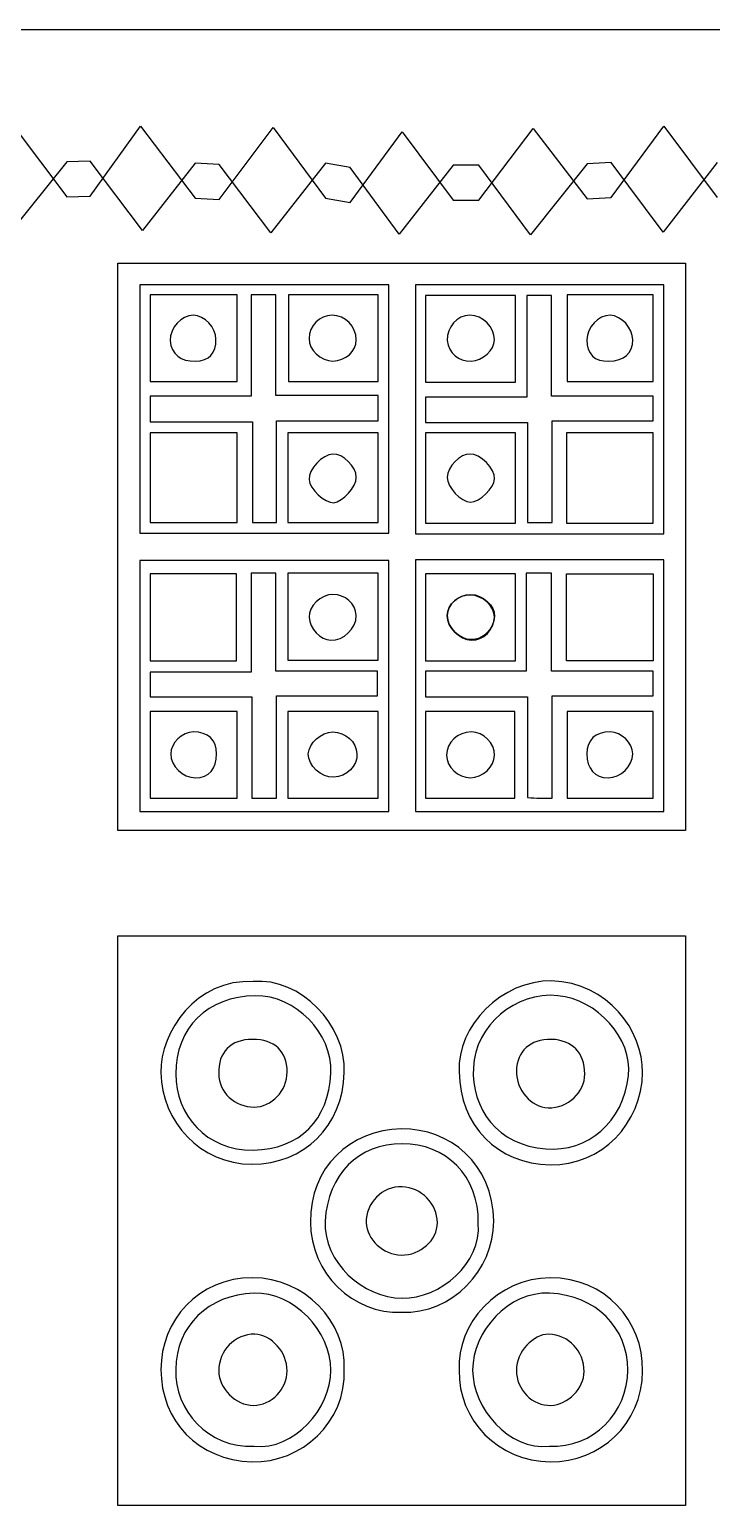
# Model space of a CAD drawing. Extents: x 10 to 233, y 268 to 515.
# Drawn here: x 162.6 to 191.7, y 452.5 to 515.4 of the extents above; entities that cross this region are included whole.
import ezdxf

# ---------------------------------------------------------------- set-up
doc = ezdxf.new("R2010")
doc.units = 0
doc.layers.add('Lid', color=7, linetype='CONTINUOUS')

msp = doc.modelspace()

# ---------------------------------------------------------------- linework, layer by layer
at = {"layer": 'Lid', "color": 1}
msp.add_lwpolyline([(126.490801, 515.358032), (230.490788, 515.358032), (230.490788, 512.360914)], dxfattribs=at)
at = {"layer": 'Lid', "color": 7}
for points in [[(161.99311, 511.21097), (164.231602, 508.239347), (165.222138, 508.269333), (167.366022, 511.240992), (169.694559, 508.179269), (170.715114, 508.119296), (173.009083, 511.180984), (175.247567, 508.179269), (176.298132, 507.999176), (178.502055, 511.000891), (180.680507, 508.089204), (181.761094, 508.089204), (184.085077, 511.150927), (186.383594, 508.149247), (187.404148, 508.209325), (189.638085, 511.240992), (191.906584, 508.209325)], [(191.906665, 509.699106), (189.608145, 506.738418), (187.404222, 509.699106), (186.383671, 509.639063), (183.96509, 506.618333), (181.761168, 509.57902), (180.680585, 509.57902), (178.382065, 506.648354), (176.298214, 509.488921), (175.247641, 509.669049), (172.919111, 506.708362), (170.715188, 509.609042), (169.694637, 509.669049), (167.456146, 506.798426), (165.222216, 509.759113), (164.231676, 509.729127), (161.813091, 506.708397)]]:
    msp.add_lwpolyline(points, dxfattribs=at)
for points in [[(171.478317, 504.067079)], [(173.669504, 504.067079)], [(177.931811, 504.487308)], [(185.525924, 504.067079)], [(169.707355, 501.245492)], [(175.560531, 501.245492)], [(181.443714, 501.245492)], [(187.296882, 501.245492)], [(179.492659, 500.345027)], [(183.814998, 499.714719)], [(173.159229, 498.694168)], [(171.478317, 498.183875)], [(183.334737, 498.183875)], [(176.551067, 496.29288)], [(180.423163, 496.29288)], [(173.63949, 494.371864)], [(189.187905, 494.341772)], [(189.638152, 493.891593)], [(177.931811, 492.750956)], [(179.072433, 492.780978)], [(172.078646, 492.210677)], [(177.481571, 492.210677)], [(175.560531, 491.310177)], [(180.423163, 490.409676), (180.423163, 490.409676)], [(171.448299, 488.488625)], [(179.492659, 488.488625)], [(185.495906, 488.488625)], [(177.481571, 486.327473)], [(179.492659, 486.327473)], [(185.525924, 486.327473)], [(175.560531, 485.456994)], [(181.443714, 485.456994)], [(186.366378, 484.526507)], [(169.707355, 483.505956)], [(171.478317, 482.635442)], [(184.895584, 482.635512)], [(190.568653, 481.25474)], [(172.168692, 474.831221)], [(172.258742, 474.230899)], [(172.138674, 472.369926)], [(180.933438, 470.989154)], [(183.364754, 471.019175)], [(184.625438, 467.717422)], [(181.743875, 464.535684)], [(178.472108, 463.184934)], [(178.472108, 460.75366)], [(170.697891, 458.262237)], [(176.040792, 458.32228)], [(180.933438, 458.292329)], [(183.364754, 458.292329)], [(172.19871, 455.050513)], [(184.775516, 455.050513)], [(166.405566, 452.529211)]]:
    msp.add_lwpolyline(points, close=True, dxfattribs=at)
for points in [[(166.405566, 481.25474), (166.405566, 489.329118), (166.405566, 497.343452), (166.405566, 505.41783)], [(166.405566, 505.41783), (174.479944, 505.41783), (182.494282, 505.41783), (190.568653, 505.41783)], [(190.568653, 505.41783), (190.568653, 497.343452), (190.568653, 489.329118), (190.568653, 481.25474)], [(177.931811, 504.487308), (174.35988, 504.487308), (170.847973, 504.487308), (167.336071, 504.487308)], [(167.336071, 504.487308), (167.336071, 500.945384), (167.336071, 497.433517), (167.336071, 493.921579)], [(171.478317, 504.067079), (170.217634, 504.067079), (169.016979, 504.067079), (167.786317, 504.067079)], [(167.786317, 504.067079), (167.786317, 502.806357), (167.786317, 501.605749), (167.786317, 500.375119)], [(171.478317, 500.375119), (171.478317, 501.605749), (171.478317, 502.776407), (171.478317, 504.067079)], [(173.129211, 504.067079), (172.769018, 504.067079), (172.438839, 504.067079), (172.078646, 504.067079)], [(172.078646, 504.067079), (172.078646, 502.6263), (172.078646, 501.215541), (172.078646, 499.74474)], [(173.129211, 499.774762), (173.129211, 501.275584), (173.129211, 502.656321), (173.129211, 504.067079)], [(173.669504, 504.067079), (173.669504, 502.776407), (173.669504, 501.575727), (173.669504, 500.375119)], [(177.481571, 504.067079), (176.160852, 504.067079), (174.930184, 504.067079), (173.669504, 504.067079)], [(177.481571, 500.375119), (177.481571, 501.63577), (177.481571, 502.866435), (177.481571, 504.067079)], [(177.931811, 493.921579), (177.931811, 497.463467), (177.931811, 500.945384), (177.931811, 504.487308)], [(189.638152, 504.487308), (186.066217, 504.487308), (182.584329, 504.487308), (179.072433, 504.487308)], [(179.072433, 504.487308), (179.072433, 500.915363), (179.072433, 497.433517), (179.072433, 493.891593)], [(183.334737, 504.037058), (182.044039, 504.037058), (180.783356, 504.037058), (179.492659, 504.037058)], [(179.492659, 504.037058), (179.492659, 502.806357), (179.492659, 501.605749), (179.492659, 500.345027)], [(183.334737, 500.345027), (183.334737, 501.605749), (183.334737, 502.806357), (183.334737, 504.037058)], [(184.865563, 504.037058), (184.475359, 504.037058), (184.175191, 504.037058), (183.814998, 504.037058)], [(183.814998, 504.037058), (183.814998, 502.596278), (183.814998, 501.215541), (183.814998, 499.714719)], [(184.865563, 499.74474), (184.865563, 501.215541), (184.865563, 502.656321), (184.865563, 504.037058)], [(185.525924, 504.067079), (185.525924, 502.776407), (185.525924, 501.575727), (185.525924, 500.375119)], [(189.187905, 504.067079), (187.927226, 504.067079), (186.756593, 504.067079), (185.525924, 504.067079)], [(189.187905, 500.375119), (189.187905, 501.63577), (189.187905, 502.836414), (189.187905, 504.067079)], [(189.638152, 493.891593), (189.638152, 497.463467), (189.638152, 500.975405), (189.638152, 504.487308)], [(169.617305, 503.196635), (169.107033, 503.196635), (168.626775, 502.656321), (168.626775, 502.116007)], [(170.577827, 502.176049), (170.577827, 502.686307), (170.097566, 503.166543), (169.617305, 503.196635)], [(175.530513, 503.196635), (174.990219, 503.196635), (174.539976, 502.74635), (174.539976, 502.206035)], [(176.551067, 502.146028), (176.551067, 502.716364), (176.070806, 503.196635), (175.530513, 503.196635)], [(181.383681, 503.196635), (180.843392, 503.196635), (180.393145, 502.686307), (180.423163, 502.116007)], [(182.434254, 502.146028), (182.434254, 502.686307), (181.953993, 503.196635), (181.383681, 503.196635)], [(187.356918, 503.196635), (186.846639, 503.196635), (186.366378, 502.686307), (186.366378, 502.146028)], [(188.317437, 502.146028), (188.317437, 502.656321), (187.837179, 503.166543), (187.356918, 503.196635)], [(168.626775, 502.116007), (168.6868, 501.545706), (169.077015, 501.215541), (169.707355, 501.245492)], [(169.707355, 501.245492), (170.277666, 501.245492), (170.607841, 501.575727), (170.577827, 502.176049)], [(174.539976, 502.206035), (174.509955, 501.725799), (175.050252, 501.245492), (175.560531, 501.245492)], [(175.560531, 501.245492), (176.10082, 501.245492), (176.551067, 501.665756), (176.551067, 502.146028)], [(180.423163, 502.116007), (180.483192, 501.575727), (180.90342, 501.215541), (181.443714, 501.245492)], [(181.443714, 501.245492), (181.923971, 501.245492), (182.434254, 501.725799), (182.434254, 502.146028)], [(186.366378, 502.146028), (186.366378, 501.545706), (186.696557, 501.215541), (187.296882, 501.245492)], [(187.296882, 501.245492), (187.95724, 501.245492), (188.317437, 501.575727), (188.317437, 502.146028)], [(167.786317, 500.375119), (169.047001, 500.375119), (170.247648, 500.375119), (171.478317, 500.375119)], [(173.669504, 500.375119), (174.990219, 500.375119), (176.220885, 500.375119), (177.481571, 500.375119)], [(179.492659, 500.345027), (180.783356, 500.345027), (182.044039, 500.345027), (183.334737, 500.345027)], [(185.525924, 500.375119), (186.786604, 500.375119), (187.987254, 500.375119), (189.187905, 500.375119)], [(172.078646, 499.74474), (170.607841, 499.74474), (169.227097, 499.74474), (167.786317, 499.74474)], [(167.786317, 499.74474), (167.786317, 499.384519), (167.786317, 499.054354), (167.786317, 498.664147)], [(177.481571, 499.774762), (176.040792, 499.774762), (174.600012, 499.774762), (173.129211, 499.774762)], [(177.481571, 498.694168), (177.481571, 499.084376), (177.481571, 499.384519), (177.481571, 499.774762)], [(183.814998, 499.714719), (182.314186, 499.714719), (180.933438, 499.714719), (179.492659, 499.714719)], [(179.492659, 499.714719), (179.492659, 499.354533), (179.492659, 499.054354), (179.492659, 498.634161)], [(189.187905, 499.74474), (187.747126, 499.74474), (186.336364, 499.74474), (184.865563, 499.74474)], [(189.187905, 498.694168), (189.187905, 499.084376), (189.187905, 499.384519), (189.187905, 499.74474)], [(167.786317, 498.664147), (169.227097, 498.664147), (170.637862, 498.664147), (172.138674, 498.664147)], [(172.138674, 498.664147), (172.138674, 497.163324), (172.138674, 495.782587), (172.138674, 494.371864)], [(173.159229, 498.694168), (174.660041, 498.694168), (176.040792, 498.694168), (177.481571, 498.694168)], [(173.159229, 494.371864), (173.159229, 495.812609), (173.159229, 497.193381), (173.159229, 498.694168)], [(179.492659, 498.634161), (180.933438, 498.634161), (182.374218, 498.634161), (183.845012, 498.634161)], [(183.845012, 498.634161), (183.845012, 497.133303), (183.845012, 495.752601), (183.845012, 494.371864)], [(184.895584, 494.371864), (184.895584, 495.812609), (184.895584, 497.223332), (184.895584, 498.694168)], [(184.895584, 498.694168), (186.366378, 498.694168), (187.777144, 498.694168), (189.187905, 498.694168)], [(171.478317, 498.183875), (170.187616, 498.183875), (168.986968, 498.183875), (167.786317, 498.183875)], [(167.786317, 498.183875), (167.786317, 496.863181), (167.786317, 495.602494), (167.786317, 494.371864)], [(171.478317, 494.371864), (171.478317, 495.662537), (171.478317, 496.923188), (171.478317, 498.183875)], [(177.481571, 498.183875), (176.160852, 498.183875), (174.930184, 498.183875), (173.63949, 498.183875)], [(173.63949, 498.183875), (173.63949, 496.893202), (173.63949, 495.662537), (173.63949, 494.371864)], [(177.481571, 494.371864), (177.481571, 495.692558), (177.481571, 496.923188), (177.481571, 498.183875)], [(183.334737, 498.183875), (182.044039, 498.183875), (180.783356, 498.183875), (179.492659, 498.183875)], [(179.492659, 498.183875), (179.492659, 496.893202), (179.492659, 495.632516), (179.492659, 494.341772)], [(183.334737, 494.341772), (183.334737, 495.662537), (183.334737, 496.893202), (183.334737, 498.183875)], [(189.187905, 498.183875), (187.927226, 498.183875), (186.726571, 498.183875), (185.495906, 498.183875)], [(185.495906, 498.183875), (185.495906, 496.893202), (185.495906, 495.632516), (185.495906, 494.341772)], [(189.187905, 494.341772), (189.187905, 495.662537), (189.187905, 496.923188), (189.187905, 498.183875)], [(175.560531, 497.283374), (175.110287, 497.283374), (174.509958, 496.623045), (174.539976, 496.202816)], [(176.551067, 496.29288), (176.551067, 496.743095), (175.980756, 497.313396), (175.560531, 497.283374)], [(181.383681, 497.283374), (180.99347, 497.313361), (180.423163, 496.743095), (180.423163, 496.29288)], [(182.434254, 496.232838), (182.464275, 496.653066), (181.833925, 497.313396), (181.383681, 497.283374)], [(174.539976, 496.202816), (174.569998, 495.782587), (175.200334, 495.212287), (175.590545, 495.212287)], [(175.590545, 495.212287), (175.980756, 495.272329), (176.551067, 495.872651), (176.551067, 496.29288)], [(180.423163, 496.29288), (180.423163, 495.872651), (180.99347, 495.242273), (181.413696, 495.242273)], [(181.413696, 495.242273), (181.80391, 495.242273), (182.434254, 495.84263), (182.434254, 496.232838)], [(167.336071, 493.921579), (170.908009, 493.921579), (174.389897, 493.921579), (177.931811, 493.921579)], [(167.786317, 494.371864), (169.047001, 494.371864), (170.277666, 494.371864), (171.478317, 494.371864)], [(172.138674, 494.371864), (172.528885, 494.371864), (172.829053, 494.371864), (173.159229, 494.371864)], [(173.63949, 494.371864), (174.960205, 494.371864), (176.220885, 494.371864), (177.481571, 494.371864)], [(179.072433, 493.891593), (182.614347, 493.891593), (186.096232, 493.891593), (189.638152, 493.891593)], [(179.492659, 494.341772), (180.783356, 494.341772), (182.044039, 494.341772), (183.334737, 494.341772)], [(183.845012, 494.371864), (184.205212, 494.371864), (184.535384, 494.371864), (184.895584, 494.371864)], [(185.495906, 494.341772), (186.756593, 494.341772), (187.927226, 494.341772), (189.187905, 494.341772)], [(177.931811, 492.750956), (174.35988, 492.750956), (170.847973, 492.750956), (167.336071, 492.750956)], [(167.336071, 492.750956), (167.336071, 489.148989), (167.336071, 485.607065), (167.336071, 482.065176)], [(177.931811, 482.065176), (177.931811, 485.637087), (177.931811, 489.179011), (177.931811, 492.750956)], [(179.072433, 492.780978), (179.072433, 489.148989), (179.072433, 485.607065), (179.072433, 482.065176)], [(189.638152, 492.780978), (186.096232, 492.780978), (182.614347, 492.780978), (179.072433, 492.780978)], [(189.638152, 482.065176), (189.638152, 485.667108), (189.638152, 489.209032), (189.638152, 492.780978)], [(171.448299, 492.18062), (170.187616, 492.18062), (168.986968, 492.18062), (167.786317, 492.18062)], [(167.786317, 492.18062), (167.786317, 490.919934), (167.786317, 489.719255), (167.786317, 488.488625)], [(171.448299, 488.488625), (171.448299, 489.779333), (171.448299, 490.979977), (171.448299, 492.18062)], [(172.078646, 492.210677), (172.078646, 490.799883), (172.078646, 489.449168), (172.078646, 488.008388)], [(173.129211, 492.210677), (172.769018, 492.210677), (172.468857, 492.210677), (172.078646, 492.210677)], [(173.129211, 488.038374), (173.129211, 489.479154), (173.129211, 490.859926), (173.129211, 492.210677)], [(177.481571, 492.210677), (176.19087, 492.210677), (174.930184, 492.210677), (173.63949, 492.210677)], [(173.63949, 492.210677), (173.63949, 490.94999), (173.63949, 489.749347), (173.63949, 488.518646)], [(177.481571, 488.518646), (177.481571, 489.749347), (177.481571, 490.94999), (177.481571, 492.210677)], [(183.334737, 492.18062), (182.044039, 492.18062), (180.783356, 492.18062), (179.492659, 492.18062)], [(179.492659, 492.18062), (179.492659, 490.94999), (179.492659, 489.749347), (179.492659, 488.488625)], [(183.334737, 488.488625), (183.334737, 489.749347), (183.334737, 490.94999), (183.334737, 492.18062)], [(184.865563, 492.210677), (184.475359, 492.210677), (184.175191, 492.210677), (183.784983, 492.210677)], [(183.784983, 492.210677), (183.784983, 490.799883), (183.784983, 489.449168), (183.784983, 488.038374)], [(184.865563, 488.038374), (184.865563, 489.479154), (184.865563, 490.859926), (184.865563, 492.210677)], [(185.495906, 488.488625), (185.495906, 489.749347), (185.495906, 490.94999), (185.495906, 492.18062)], [(185.495906, 492.18062), (186.726571, 492.18062), (187.95724, 492.18062), (189.187905, 492.18062)], [(189.187905, 492.18062), (189.187905, 490.919934), (189.187905, 489.719255), (189.187905, 488.488625)], [(175.560531, 491.310177), (175.050252, 491.310177), (174.509958, 490.799883), (174.539976, 490.349668)], [(176.551067, 490.409676), (176.521046, 490.919934), (176.070806, 491.310177), (175.560531, 491.310177)], [(180.423163, 490.409676), (180.423163, 490.889948), (180.90342, 491.310177), (181.413696, 491.310177)], [(181.413696, 491.28012), (180.90342, 491.310106), (180.423163, 490.889948), (180.423163, 490.409676)], [(181.413696, 491.310177), (181.923971, 491.310177), (182.464264, 490.829905), (182.434254, 490.379655)], [(182.434254, 490.349668), (182.434254, 490.799883), (181.923971, 491.28012), (181.413696, 491.28012)], [(174.539976, 490.349668), (174.569998, 489.839375), (175.020237, 489.389125), (175.47048, 489.359104)], [(175.47048, 489.359104), (176.01077, 489.329118), (176.551067, 489.869362), (176.551067, 490.409676)], [(181.443714, 489.389125), (180.933438, 489.389125), (180.423163, 489.899418), (180.423163, 490.409676)], [(180.423163, 490.409676), (180.423163, 489.899418), (180.933438, 489.389125), (181.443714, 489.359104)], [(182.434254, 490.379655), (182.404232, 489.839375), (181.923971, 489.359104), (181.443714, 489.389125)], [(181.443714, 489.359104), (181.953993, 489.329118), (182.434254, 489.839375), (182.434254, 490.349668)], [(167.786317, 488.488625), (169.047001, 488.488625), (170.217634, 488.488625), (171.448299, 488.488625)], [(173.63949, 488.518646), (174.930184, 488.518646), (176.19087, 488.518646), (177.481571, 488.518646)], [(179.492659, 488.488625), (180.783356, 488.488625), (182.044039, 488.488625), (183.334737, 488.488625)], [(189.187905, 488.488625), (187.95724, 488.488625), (186.756593, 488.488625), (185.495906, 488.488625)], [(172.078646, 488.008388), (170.577827, 488.008388), (169.197079, 488.008388), (167.786317, 488.008388)], [(167.786317, 488.008388), (167.786317, 487.648202), (167.786317, 487.317967), (167.786317, 486.957816)], [(177.45155, 488.038374), (176.01077, 488.038374), (174.600012, 488.038374), (173.129211, 488.038374)], [(177.45155, 486.987802), (177.45155, 487.378045), (177.45155, 487.678188), (177.45155, 488.038374)], [(183.784983, 488.038374), (182.314186, 488.038374), (180.933438, 488.038374), (179.492659, 488.038374)], [(179.492659, 488.038374), (179.492659, 487.678188), (179.492659, 487.378045), (179.492659, 486.957816)], [(189.187905, 488.038374), (187.747126, 488.038374), (186.336364, 488.038374), (184.865563, 488.038374)], [(189.187905, 486.987802), (189.187905, 487.378045), (189.187905, 487.678188), (189.187905, 488.038374)], [(167.786317, 486.957816), (169.227097, 486.957816), (170.607841, 486.957816), (172.10866, 486.957816)], [(172.10866, 486.957816), (172.10866, 485.456994), (172.10866, 484.046271), (172.10866, 482.635442)], [(173.159229, 482.635442), (173.159229, 484.076257), (173.159229, 485.48705), (173.159229, 486.987802)], [(173.159229, 486.987802), (174.660041, 486.987802), (176.040792, 486.987802), (177.45155, 486.987802)], [(179.492659, 486.957816), (180.933438, 486.957816), (182.3442, 486.957816), (183.845012, 486.957816)], [(183.845012, 486.957816), (183.845012, 485.456994), (183.845012, 484.076257), (183.845012, 482.665498)], [(184.895584, 482.635442), (184.895584, 484.106243), (184.895584, 485.517001), (184.895584, 486.987802)], [(184.895584, 486.987802), (186.366378, 486.987802), (187.777144, 486.987802), (189.187905, 486.987802)], [(171.478317, 486.327473), (170.247648, 486.327473), (169.016979, 486.327473), (167.786317, 486.327473)], [(167.786317, 486.327473), (167.786317, 485.066786), (167.786317, 483.866107), (167.786317, 482.635442)], [(171.478317, 482.635442), (171.478317, 483.896164), (171.478317, 485.096808), (171.478317, 486.327473)], [(177.481571, 486.327473), (176.19087, 486.327473), (174.930184, 486.327473), (173.63949, 486.327473)], [(173.63949, 486.327473), (173.63949, 485.066786), (173.63949, 483.866107), (173.63949, 482.635442)], [(177.481571, 482.635442), (177.481571, 483.866107), (177.481571, 485.096808), (177.481571, 486.327473)], [(179.492659, 486.327473), (179.492659, 485.066786), (179.492659, 483.866107), (179.492659, 482.635442)], [(183.304722, 486.327473), (182.044039, 486.327473), (180.81337, 486.327473), (179.492659, 486.327473)], [(183.304722, 482.635442), (183.304722, 483.896164), (183.304722, 485.096808), (183.304722, 486.327473)], [(185.525924, 486.327473), (185.525924, 485.036765), (185.525924, 483.836121), (185.525924, 482.635442)], [(189.187905, 486.327473), (187.927226, 486.327473), (186.756593, 486.327473), (185.525924, 486.327473)], [(189.187905, 482.635442), (189.187905, 483.896164), (189.187905, 485.096808), (189.187905, 486.327473)], [(169.617305, 485.456994), (169.137047, 485.456994), (168.656786, 484.976722), (168.656786, 484.526507)], [(170.607841, 484.526507), (170.607841, 485.126829), (170.247648, 485.456994), (169.617305, 485.456994)], [(174.509958, 484.526507), (174.53998, 484.976722), (175.050252, 485.456994), (175.560531, 485.456994)], [(175.560531, 485.456994), (176.10082, 485.456994), (176.551067, 485.036765), (176.581081, 484.526507)], [(181.443714, 485.456994), (180.873406, 485.456994), (180.393145, 485.006779), (180.393145, 484.466464)], [(182.434254, 484.466464), (182.464275, 484.976722), (181.953993, 485.456994), (181.443714, 485.456994)], [(187.356918, 485.456994), (186.726571, 485.456994), (186.366378, 485.126829), (186.366378, 484.526507)], [(188.317437, 484.526507), (188.317437, 484.976722), (187.837179, 485.456994), (187.356918, 485.456994)], [(168.656786, 484.526507), (168.656786, 483.986228), (169.167061, 483.505956), (169.707355, 483.505956)], [(169.707355, 483.505956), (170.277666, 483.505956), (170.607841, 483.896164), (170.607841, 484.526507)], [(175.590545, 483.535942), (175.050252, 483.505956), (174.509958, 484.016214), (174.509958, 484.526507)], [(176.581081, 484.526507), (176.611103, 484.016214), (176.130838, 483.535942), (175.590545, 483.535942)], [(180.393145, 484.466464), (180.393145, 483.956136), (180.873406, 483.505956), (181.413696, 483.505956)], [(181.413696, 483.505956), (181.923971, 483.505956), (182.434254, 483.986228), (182.434254, 484.466464)], [(186.366378, 484.526507), (186.366378, 483.896164), (186.696557, 483.505956), (187.266865, 483.505956)], [(187.266865, 483.505956), (187.807158, 483.505956), (188.317437, 483.986228), (188.317437, 484.526507)], [(167.786317, 482.635442), (169.016979, 482.635442), (170.217634, 482.635442), (171.478317, 482.635442)], [(172.10866, 482.635442), (172.498871, 482.635442), (172.769018, 482.635442), (173.159229, 482.635442)], [(173.63949, 482.635442), (174.930184, 482.635442), (176.19087, 482.635442), (177.481571, 482.635442)], [(179.492659, 482.635442), (180.783356, 482.635442), (182.044039, 482.635442), (183.304722, 482.635442)], [(183.845012, 482.665498), (184.205212, 482.635512), (184.50537, 482.635512), (184.895584, 482.635512)], [(185.525924, 482.635442), (186.786604, 482.635442), (187.987254, 482.635442), (189.187905, 482.635442)], [(167.336071, 482.065176), (170.908009, 482.065176), (174.389897, 482.065176), (177.931811, 482.065176)], [(179.072433, 482.065176), (182.644365, 482.065176), (186.126249, 482.065176), (189.638152, 482.065176)], [(190.568653, 481.25474), (182.494282, 481.25474), (174.479944, 481.25474), (166.405566, 481.25474)], [(166.405566, 452.529211), (166.405566, 460.603553), (166.405566, 468.677966), (166.405566, 476.782294)], [(166.405566, 476.782294), (174.479944, 476.782294), (182.494282, 476.782294), (190.568653, 476.782294)], [(190.568653, 476.782294), (190.568653, 468.677966), (190.568653, 460.633539), (190.568653, 452.529211)], [(176.040792, 470.959168), (176.130838, 472.970248), (174.179783, 475.01135), (172.168692, 474.831221)], [(172.168692, 474.831221), (169.737373, 474.951307), (168.206543, 472.700126), (168.236561, 470.959168)], [(184.865563, 474.861278), (182.764429, 474.891264), (180.81337, 472.940227), (180.933438, 470.989154)], [(185.135713, 474.230899), (183.334737, 474.410993), (181.62381, 472.970248), (181.533764, 471.169247)], [(188.737662, 470.959168), (188.767648, 472.700126), (187.266865, 474.801235), (184.865563, 474.861278)], [(172.258742, 474.230899), (170.217634, 474.200913), (168.866904, 472.850163), (168.866904, 470.899125)], [(175.47048, 470.929111), (175.530513, 472.670034), (173.969665, 474.230899), (172.258742, 474.230899)], [(188.137337, 470.839082), (188.317437, 472.399948), (186.786604, 474.080828), (185.135713, 474.230899)], [(172.138674, 472.369926), (171.208167, 472.369926), (170.667877, 471.829612), (170.697891, 470.899125)], [(173.609472, 470.989154), (173.609472, 471.859633), (173.069179, 472.369926), (172.138674, 472.369926)], [(184.865563, 472.369926), (183.935062, 472.369926), (183.394772, 471.889655), (183.364754, 471.019175)], [(186.276332, 470.899125), (186.276332, 471.799626), (185.736038, 472.33987), (184.865563, 472.369926)], [(168.236561, 470.959168), (168.266582, 468.858059), (169.917469, 467.057022), (172.10866, 467.057022)], [(168.866904, 470.899125), (168.866904, 469.158202), (170.157601, 467.627288), (172.168692, 467.65738)], [(170.697891, 470.899125), (170.697891, 470.11871), (171.388267, 469.488367), (172.19871, 469.488367)], [(172.10866, 467.057022), (174.329862, 467.057022), (175.980756, 468.677966), (176.040792, 470.959168)], [(172.168692, 467.65738), (174.149765, 467.687366), (175.38043, 468.948052), (175.47048, 470.929111)], [(172.19871, 469.488367), (172.949118, 469.488367), (173.609472, 470.178753), (173.609472, 470.989154)], [(180.933438, 470.989154), (180.933438, 468.707917), (182.584329, 467.057022), (184.805534, 467.027036)], [(181.533764, 471.169247), (181.443714, 469.45831), (182.554318, 467.837473), (184.625438, 467.717422)], [(183.364754, 471.019175), (183.364754, 470.208739), (183.995098, 469.488367), (184.715488, 469.45831)], [(184.625438, 467.717422), (186.3964, 467.537294), (187.927226, 468.858059), (188.137337, 470.839082)], [(184.715488, 469.45831), (185.555942, 469.428324), (186.276332, 470.11871), (186.276332, 470.899125)], [(184.805534, 467.027036), (186.996721, 466.99705), (188.707644, 468.797981), (188.737662, 470.959168)], [(178.472108, 468.557845), (176.28092, 468.527859), (174.569991, 466.906915), (174.600012, 464.595727)], [(182.404232, 464.625713), (182.374211, 467.087044), (180.513213, 468.587831), (178.472108, 468.557845)], [(178.502122, 467.927502), (176.671131, 467.927502), (175.320398, 466.636794), (175.230352, 464.625713)], [(181.743875, 464.535684), (181.773861, 466.576751), (180.363131, 467.927502), (178.502122, 467.927502)], [(178.502122, 466.096514), (177.661664, 466.1265), (176.941274, 465.406128), (176.971292, 464.565671)], [(180.002934, 464.565671), (180.002934, 465.376142), (179.312558, 466.066493), (178.502122, 466.096514)], [(174.600012, 464.595727), (174.600012, 462.404519), (176.430999, 460.66356), (178.472108, 460.75366)], [(175.230352, 464.625713), (175.140302, 462.884755), (176.851224, 461.353982), (178.502122, 461.353982)], [(176.971292, 464.565671), (177.001314, 463.845263), (177.691682, 463.214955), (178.472108, 463.184934)], [(178.472108, 460.75366), (180.633277, 460.66356), (182.404232, 462.55459), (182.404232, 464.625713)], [(178.472108, 463.184934), (179.282544, 463.184934), (180.002934, 463.815312), (180.002934, 464.565671)], [(178.502122, 461.353982), (180.122998, 461.323996), (181.893957, 462.854769), (181.743875, 464.535684)], [(172.138674, 462.224426), (169.827423, 462.224426), (168.236561, 460.393438), (168.236561, 458.32228)], [(176.040792, 458.32228), (176.130838, 460.333396), (174.35988, 462.224426), (172.138674, 462.224426)], [(184.805534, 462.224426), (182.554318, 462.194439), (180.81337, 460.273388), (180.933438, 458.292329)], [(188.737662, 458.262237), (188.767648, 460.393438), (187.1468, 462.224426), (184.805534, 462.224426)], [(172.19871, 461.564061), (170.247648, 461.504018), (168.896915, 460.183289), (168.866904, 458.32228)], [(175.47048, 458.292329), (175.47048, 459.943153), (173.909636, 461.624068), (172.19871, 461.564061)], [(184.775516, 461.564061), (183.034579, 461.654125), (181.503746, 459.943153), (181.503746, 458.292329)], [(188.107322, 458.292329), (188.107322, 460.09326), (186.756593, 461.474032), (184.775516, 461.564061)], [(172.228724, 459.823103), (171.388267, 459.823103), (170.697891, 459.132752), (170.697891, 458.262237)], [(173.609472, 458.262237), (173.609472, 459.042688), (172.949118, 459.793152), (172.228724, 459.823103)], [(184.745502, 459.823103), (184.085144, 459.823103), (183.364754, 459.072744), (183.364754, 458.292329)], [(186.246314, 458.232287), (186.246314, 459.10273), (185.585956, 459.793152), (184.745502, 459.823103)], [(168.236561, 458.32228), (168.236561, 456.131142), (169.827423, 454.450227), (172.10866, 454.390184)], [(168.866904, 458.32228), (168.806868, 456.581357), (170.247648, 454.960449), (172.19871, 455.050513)], [(170.697891, 458.262237), (170.697891, 457.511879), (171.418281, 456.791472), (172.168692, 456.791472)], [(172.10866, 454.390184), (174.209797, 454.330141), (176.130838, 456.071099), (176.040792, 458.32228)], [(172.168692, 456.791472), (172.949118, 456.791472), (173.609472, 457.481858), (173.609472, 458.262237)], [(172.19871, 455.050513), (173.909636, 454.87042), (175.47048, 456.6414), (175.47048, 458.292329)], [(180.933438, 458.292329), (180.873406, 456.161128), (182.614347, 454.390184), (184.805534, 454.390184)], [(181.503746, 458.292329), (181.503746, 456.671421), (183.034579, 454.87042), (184.775516, 455.050513)], [(183.364754, 458.292329), (183.364754, 457.451836), (184.055126, 456.76145), (184.835552, 456.791472)], [(184.775516, 455.050513), (186.636525, 454.960449), (188.107322, 456.491328), (188.107322, 458.292329)], [(184.805534, 454.390184), (186.936686, 454.390184), (188.707644, 455.951049), (188.737662, 458.262237)], [(184.835552, 456.791472), (185.555942, 456.821458), (186.246314, 457.511879), (186.246314, 458.232287)], [(190.568653, 452.529211), (182.5243, 452.529211), (174.479944, 452.529211), (166.405566, 452.529211)]]:
    msp.add_open_spline(points, degree=3, dxfattribs=at)

doc.saveas('drawing.dxf')
